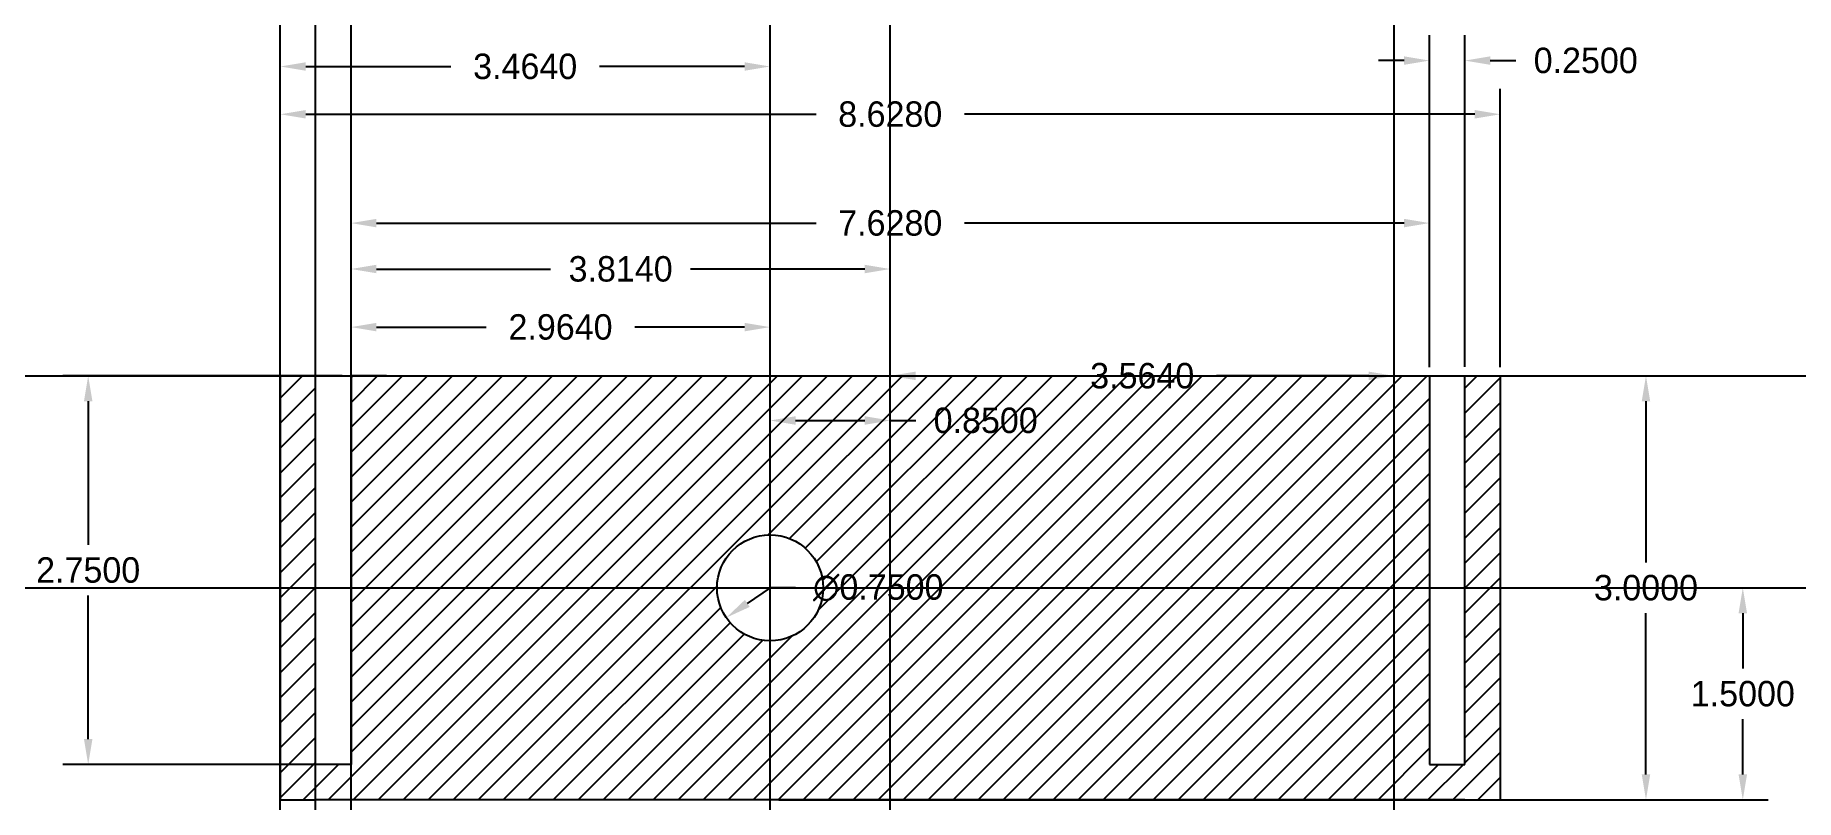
# Model space of a CAD drawing. Header units: inches. Extents: x -6 to 6.4, y -1.5 to 3.9.
import ezdxf

# ---------------------------------------------------------------- set-up
doc = ezdxf.new("R2010")
doc.units = ezdxf.units.IN
doc.header["$MEASUREMENT"] = 0
for name, color, linetype in [('DIM', 4, 'Continuous'), ('GUIDE', 3, 'Continuous'), ('ORIGIN', 6, 'Continuous')]:
    doc.layers.add(name, color=color, linetype=linetype)
doc.dimstyles.get("Standard").update_dxf_attribs({"dimtxt": 0.18, "dimasz": 0.18, "dimexe": 0.18, "dimexo": 0.0625, "dimgap": 0.09, "dimtad": 0, "dimtih": 1, "dimtoh": 1, "dimdec": 4, "dimzin": 0, "dimdsep": 46, "dimtxsty": 'Standard', "dimcen": 0.09, "dimadec": 0, "dimazin": 0, "dimtfac": 1, "dimtdec": 4, "dimtofl": 0, "dimtmove": 0, "dimatfit": 3, "dimfxl": 1, "dimtolj": 1, "dimtzin": 0, "dimarcsym": 0})

# ---------------------------------------------------------------- blocks, each defined once
blk = doc.blocks.new('*D1')
at = {"layer": 'DIM', "color": 0, "lineweight": -2, "transparency": 16777216}
for p, q in [((-0.85, 0.062), (-0.85, 1.364)), ((0, 0.062), (0, 1.364)), ((-0.67, 1.184), (-0.18, 1.184)), ((0, 1.184), (0.18, 1.184))]:
    blk.add_line(p, q, dxfattribs=at)
at = {"layer": 'DIM', "color": 0, "transparency": 16777216}
for points in [[(-0.67, 1.214), (-0.67, 1.154), (-0.85, 1.184)], [(-0.18, 1.214), (-0.18, 1.154), (0, 1.184)]]:
    blk.add_solid(points, dxfattribs=at)
at = {"layer": 'DIM', "color": 0, "transparency": 16777216, "insert": (0.675, 1.184), "char_height": 0.18, "attachment_point": 5}
blk.add_mtext('\\A1;0.8500', dxfattribs=at)
blk = doc.blocks.new('*D2')
at = {"layer": 'DIM', "color": 0, "lineweight": -2, "transparency": 16777216}
for p, q in [((0, 0.0625), (0, 1.68)), ((3.564, 0.0625), (3.564, 1.68)), ((0.18, 1.5), (1.257, 1.5)), ((3.384, 1.5), (2.307, 1.5))]:
    blk.add_line(p, q, dxfattribs=at)
at = {"layer": 'DIM', "color": 0, "transparency": 16777216}
for points in [[(0.18, 1.53), (0.18, 1.47), (0, 1.5)], [(3.384, 1.53), (3.384, 1.47), (3.564, 1.5)]]:
    blk.add_solid(points, dxfattribs=at)
at = {"layer": 'DIM', "color": 0, "transparency": 16777216, "insert": (1.782, 1.5), "char_height": 0.18, "attachment_point": 5}
blk.add_mtext('\\A1;3.5640', dxfattribs=at)
blk = doc.blocks.new('*D4')
at = {"layer": 'DIM', "color": 0, "lineweight": -2, "transparency": 16777216}
for p, q in [((3.627, 1.5), (5.525, 1.5)), ((5.345, 1.32), (5.345, 0.18)), ((5.345, -1.32), (5.345, -0.18)), ((3.627, -1.5), (5.525, -1.5))]:
    blk.add_line(p, q, dxfattribs=at)
at = {"layer": 'DIM', "color": 0, "transparency": 16777216}
for points in [[(5.315, 1.32), (5.375, 1.32), (5.345, 1.5)], [(5.315, -1.32), (5.375, -1.32), (5.345, -1.5)]]:
    blk.add_solid(points, dxfattribs=at)
at = {"layer": 'DIM', "color": 0, "transparency": 16777216, "insert": (5.345, 0), "char_height": 0.18, "attachment_point": 5}
blk.add_mtext('\\A1;3.0000', dxfattribs=at)
blk = doc.blocks.new('*D5')
at = {"layer": 'DIM', "color": 0, "lineweight": -2, "transparency": 16777216}
for p, q in [((-0.788, 0), (6.21, 0)), ((6.03, -0.18), (6.03, -0.57)), ((6.03, -1.32), (6.03, -0.93)), ((-0.788, -1.5), (6.21, -1.5))]:
    blk.add_line(p, q, dxfattribs=at)
at = {"layer": 'DIM', "color": 0, "transparency": 16777216}
for points in [[(6, -0.18), (6.06, -0.18), (6.03, 0)], [(6, -1.32), (6.06, -1.32), (6.03, -1.5)]]:
    blk.add_solid(points, dxfattribs=at)
at = {"layer": 'DIM', "color": 0, "transparency": 16777216, "insert": (6.03, -0.75), "char_height": 0.18, "attachment_point": 5}
blk.add_mtext('\\A1;1.5000', dxfattribs=at)
blk = doc.blocks.new('*D8')
at = {"layer": 'DIM', "color": 0, "lineweight": -2, "transparency": 16777216}
for p, q in [((-3.877, 1.5), (-5.853, 1.5)), ((-5.673, 1.32), (-5.673, 0.305)), ((-5.673, -1.07), (-5.673, -0.055)), ((-3.877, -1.25), (-5.853, -1.25))]:
    blk.add_line(p, q, dxfattribs=at)
at = {"layer": 'DIM', "color": 0, "transparency": 16777216}
for points in [[(-5.703, 1.32), (-5.643, 1.32), (-5.673, 1.5)], [(-5.703, -1.07), (-5.643, -1.07), (-5.673, -1.25)]]:
    blk.add_solid(points, dxfattribs=at)
at = {"layer": 'DIM', "color": 0, "transparency": 16777216, "insert": (-5.673, 0.125), "char_height": 0.18, "attachment_point": 5}
blk.add_mtext('\\A1;2.7500', dxfattribs=at)
blk = doc.blocks.new('*D10')
at = {"layer": 'DIM', "color": 0, "lineweight": -2, "transparency": 16777216}
for p, q in [((-3.814, 1.562), (-3.814, 2.761)), ((3.814, 1.562), (3.814, 2.761)), ((-3.634, 2.581), (-0.525, 2.581)), ((3.634, 2.581), (0.525, 2.581))]:
    blk.add_line(p, q, dxfattribs=at)
at = {"layer": 'DIM', "color": 0, "transparency": 16777216}
for points in [[(-3.634, 2.611), (-3.634, 2.551), (-3.814, 2.581)], [(3.634, 2.611), (3.634, 2.551), (3.814, 2.581)]]:
    blk.add_solid(points, dxfattribs=at)
at = {"layer": 'DIM', "color": 0, "transparency": 16777216, "insert": (0, 2.581), "char_height": 0.18, "attachment_point": 5}
blk.add_mtext('\\A1;7.6280', dxfattribs=at)
blk = doc.blocks.new('*D11')
at = {"layer": 'DIM', "color": 0, "lineweight": -2, "transparency": 16777216}
for p, q in [((-3.814, 1.563), (-3.814, 2.436)), ((0, 1.563), (0, 2.436)), ((-3.634, 2.256), (-2.402, 2.256)), ((-0.18, 2.256), (-1.412, 2.256))]:
    blk.add_line(p, q, dxfattribs=at)
at = {"layer": 'DIM', "color": 0, "transparency": 16777216}
for points in [[(-3.634, 2.286), (-3.634, 2.226), (-3.814, 2.256)], [(-0.18, 2.286), (-0.18, 2.226), (0, 2.256)]]:
    blk.add_solid(points, dxfattribs=at)
at = {"layer": 'DIM', "color": 0, "transparency": 16777216, "insert": (-1.907, 2.256), "char_height": 0.18, "attachment_point": 5}
blk.add_mtext('\\A1;3.8140', dxfattribs=at)
blk = doc.blocks.new('*D12')
at = {"layer": 'DIM', "color": 0, "lineweight": -2, "transparency": 16777216}
for p, q in [((-3.814, 0.062), (-3.814, 2.025)), ((-0.85, 0.062), (-0.85, 2.025)), ((-3.634, 1.845), (-2.857, 1.845)), ((-1.03, 1.845), (-1.807, 1.845))]:
    blk.add_line(p, q, dxfattribs=at)
at = {"layer": 'DIM', "color": 0, "transparency": 16777216}
for points in [[(-3.634, 1.875), (-3.634, 1.815), (-3.814, 1.845)], [(-1.03, 1.875), (-1.03, 1.815), (-0.85, 1.845)]]:
    blk.add_solid(points, dxfattribs=at)
at = {"layer": 'DIM', "color": 0, "transparency": 16777216, "insert": (-2.332, 1.845), "char_height": 0.18, "attachment_point": 5}
blk.add_mtext('\\A1;2.9640', dxfattribs=at)
blk = doc.blocks.new('*D13')
at = {"layer": 'DIM', "color": 0, "lineweight": -2, "transparency": 16777216}
for p, q in [((3.814, 1.563), (3.814, 3.911)), ((4.064, 1.563), (4.064, 3.911)), ((3.634, 3.731), (3.454, 3.731)), ((4.244, 3.731), (4.424, 3.731))]:
    blk.add_line(p, q, dxfattribs=at)
at = {"layer": 'DIM', "color": 0, "transparency": 16777216}
for points in [[(3.634, 3.761), (3.634, 3.701), (3.814, 3.731)], [(4.244, 3.761), (4.244, 3.701), (4.064, 3.731)]]:
    blk.add_solid(points, dxfattribs=at)
at = {"layer": 'DIM', "color": 0, "transparency": 16777216, "insert": (4.919, 3.731), "char_height": 0.18, "attachment_point": 5}
blk.add_mtext('\\A1;0.2500', dxfattribs=at)
blk = doc.blocks.new('*D14')
at = {"layer": 'DIM', "color": 0, "lineweight": -2, "transparency": 16777216}
for p, q in [((-4.314, 1.562), (-4.314, 3.531)), ((4.314, 1.562), (4.314, 3.531)), ((-4.134, 3.351), (-0.525, 3.351)), ((4.134, 3.351), (0.525, 3.351))]:
    blk.add_line(p, q, dxfattribs=at)
at = {"layer": 'DIM', "color": 0, "transparency": 16777216}
for points in [[(-4.134, 3.381), (-4.134, 3.321), (-4.314, 3.351)], [(4.134, 3.381), (4.134, 3.321), (4.314, 3.351)]]:
    blk.add_solid(points, dxfattribs=at)
at = {"layer": 'DIM', "color": 0, "transparency": 16777216, "insert": (0, 3.351), "char_height": 0.18, "attachment_point": 5}
blk.add_mtext('\\A1;8.6280', dxfattribs=at)
blk = doc.blocks.new('*D15')
at = {"layer": 'DIM', "color": 0, "lineweight": -2, "transparency": 16777216}
for p, q in [((-4.314, 1.562), (-4.314, 3.869)), ((-0.85, 1.562), (-0.85, 3.869)), ((-4.134, 3.689), (-3.107, 3.689)), ((-1.03, 3.689), (-2.057, 3.689))]:
    blk.add_line(p, q, dxfattribs=at)
at = {"layer": 'DIM', "color": 0, "transparency": 16777216}
for points in [[(-4.134, 3.719), (-4.134, 3.659), (-4.314, 3.689)], [(-1.03, 3.719), (-1.03, 3.659), (-0.85, 3.689)]]:
    blk.add_solid(points, dxfattribs=at)
at = {"layer": 'DIM', "color": 0, "transparency": 16777216, "insert": (-2.582, 3.689), "char_height": 0.18, "attachment_point": 5}
blk.add_mtext('\\A1;3.4640', dxfattribs=at)
blk = doc.blocks.new('*D16')
at = {"layer": 'DIM', "color": 0, "lineweight": -2, "transparency": 16777216}
for p, q in [((-0.85, 0), (-1.011, -0.11)), ((-0.67, 0), (-0.85, 0))]:
    blk.add_line(p, q, dxfattribs=at)
at = {"layer": 'DIM', "color": 0, "transparency": 16777216}
blk.add_solid([(-1.028, -0.085), (-0.994, -0.135), (-1.16, -0.211)], dxfattribs=at)
at = {"layer": 'DIM', "color": 0, "transparency": 16777216, "insert": (-0.085, 0), "char_height": 0.18, "attachment_point": 5}
blk.add_mtext('\\A1;∅0.7500', dxfattribs=at)

msp = doc.modelspace()

# ---------------------------------------------------------------- hatches: boundary and pattern name
h = msp.add_hatch()
h.set_pattern_fill('ANSI31', color=256)
h.paths.add_polyline_path([(3.814, 1.5), (3.564, 1.5), (-3.564, 1.5), (-3.814, 1.5), (-3.814, -1.25), (-4.064, -1.25), (-4.064, 1.5), (-4.314, 1.5), (-4.314, -1.5), (-4.064, -1.5), (4.064, -1.5), (4.314, -1.5), (4.314, 1.5), (4.064, 1.5), (4.064, -1.25), (3.814, -1.25)])
h.paths.add_polyline_path([(-0.475, 0, -1), (-1.225, 0, -1)], flags=16)

# ---------------------------------------------------------------- linework, layer by layer
for p, q in [((-4.314, 1.5), (-4.314, -1.5)), ((-4.064, 1.5), (-4.314, 1.5)), ((-4.064, -1.25), (-4.064, 1.5)), ((-3.814, 1.5), (-3.814, -1.25)), ((-3.564, 1.5), (-3.814, 1.5)), ((-3.564, 1.5), (3.564, 1.5)), ((3.564, 1.5), (3.814, 1.5)), ((3.814, 1.5), (3.814, -1.25)), ((4.064, 1.5), (4.314, 1.5)), ((4.064, -1.25), (4.064, 1.5)), ((4.314, 1.5), (4.314, -1.5)), ((-3.814, -1.25), (-4.064, -1.25)), ((3.814, -1.25), (4.064, -1.25)), ((-4.314, -1.5), (-4.064, -1.5)), ((4.064, -1.5), (-4.064, -1.5)), ((4.064, -1.5), (4.314, -1.5))]:
    msp.add_line(p, q)
msp.add_circle((-0.85, 0), 0.375)
at = {"layer": 'GUIDE'}
for p, direction in [((-4.314, 1.5, 0.125), (0, 1)), ((-4.064, 1.5), (0, 1)), ((-3.814, 1.5), (0, 1)), ((-0.85, 0), (0, 1)), ((3.564, 1.5), (0, 1)), ((3.564, 1.5), (1, 0)), ((-0.81032, 0), (1, 0))]:
    msp.add_xline(p, direction, dxfattribs=at)
at = {"layer": 'ORIGIN'}
for direction in [(0, 1), (1, 0)]:
    msp.add_xline((0, 0), direction, dxfattribs=at)

# ---------------------------------------------------------------- dimensions: what is measured, and where the dimension line sits
at = {"layer": 'DIM'}
for base, p1, p2, picture, middle in [((-0.85, 3.68908), (-4.314, 1.5), (-0.85, 1.5), '*D15', (-2.582, 3.68908)), ((4.064, 3.7306), (3.814, 1.5), (4.064, 1.5), '*D13', (4.919, 3.7306)), ((4.314, 3.3506), (-4.314, 1.5), (4.314, 1.5), '*D14', (0, 3.3506)), ((-3.814, 2.58126), (3.814, 1.5), (-3.814, 1.5), '*D10', (0, 2.58126)), ((-3.814, 2.25554), (0, 1.5), (-3.814, 1.5), '*D11', (-1.907, 2.25554)), ((-3.814, 1.8446), (-0.85, 0), (-3.814, 0), '*D12', (-2.332, 1.8446)), ((3.564, 1.5), (0, 0), (3.564, 0), '*D2', (1.782, 1.5)), ((0, 1.18447), (-0.85, 0), (0, 0), '*D1', (0.675, 1.18447))]:
    dim = msp.add_linear_dim(base=base, p1=p1, p2=p2, dimstyle='Standard', dxfattribs=at)
    dim.commit()
    dim.dimension.update_dxf_attribs({"geometry": picture, "text_midpoint": middle})
for base, p1, p2, picture, middle in [((-5.67271, 1.5), (-3.814, -1.25), (-3.814, 1.5), '*D8', (-5.67271, 0.125)), ((5.34489, -1.5), (3.564, 1.5), (3.564, -1.5), '*D4', (5.34489, 0)), ((6.02977, -1.5), (-0.85, 0), (-0.85, -1.5), '*D5', (6.02977, -0.75))]:
    dim = msp.add_linear_dim(base=base, p1=p1, p2=p2, angle=90, dimstyle='Standard', dxfattribs=at)
    dim.commit()
    dim.dimension.update_dxf_attribs({"geometry": picture, "text_midpoint": middle})
dim = msp.add_diameter_dim_2p(p1=(-0.54016, 0.21125, 0.125), p2=(-1.15984, -0.21125, 0.125), dimstyle='Standard', dxfattribs=at)
dim.commit()
dim.dimension.update_dxf_attribs({"geometry": '*D16', "text_midpoint": (-0.085, 0), "dimtype": 163})

doc.saveas('drawing.dxf')
